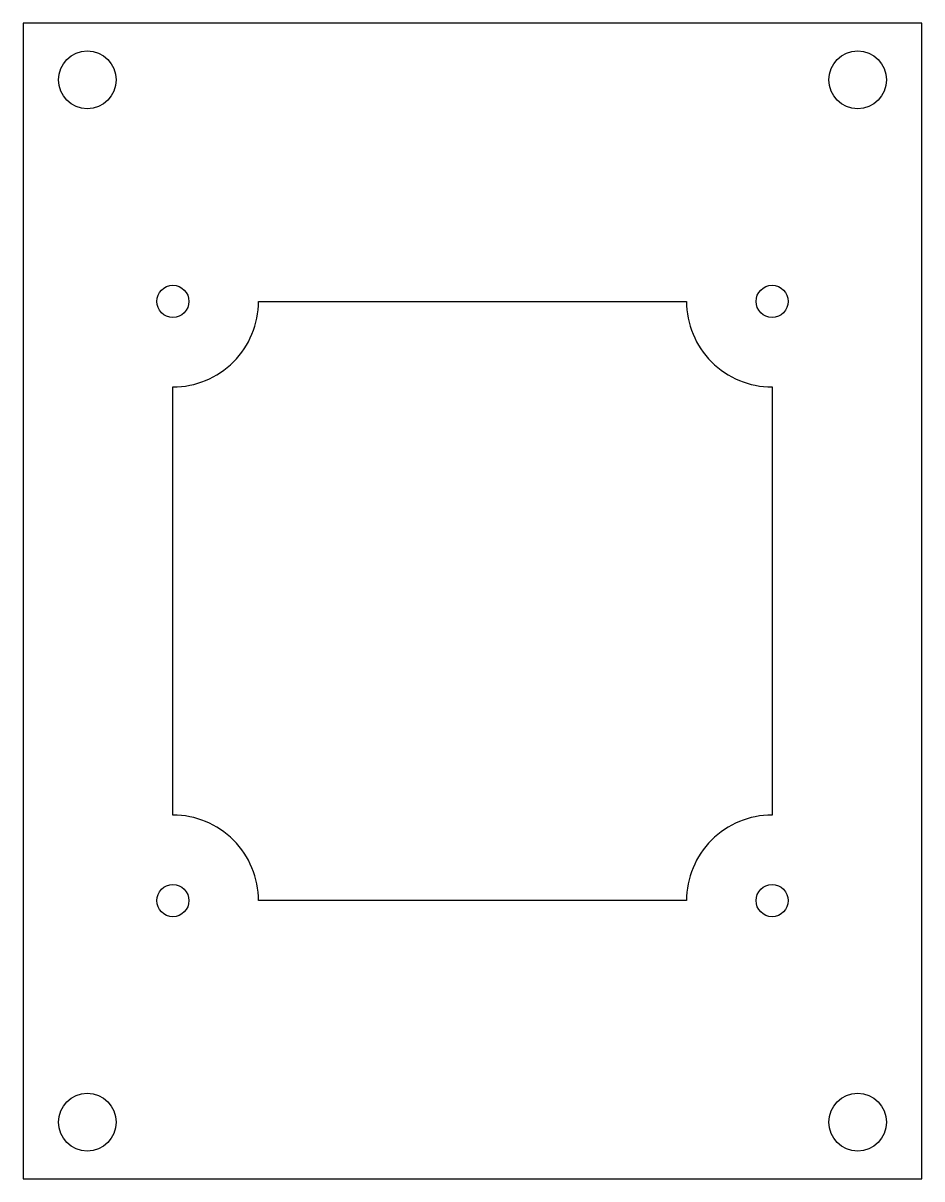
# Model space of a CAD drawing. Extents: x -21 to 21, y 98 to 152.
import ezdxf

# ---------------------------------------------------------------- set-up
doc = ezdxf.new("R2010")
doc.units = 0
doc.layers.add('CAMERA_PLATE', color=7, linetype='CONTINUOUS')

msp = doc.modelspace()

# ---------------------------------------------------------------- linework, layer by layer
at = {"layer": 'CAMERA_PLATE'}
for p, q in [((21, 152, -1), (-21, 152, -1)), ((-21, 152, -1), (-21, 98, -1)), ((21, 98, -1), (21, 152, -1)), ((-21, 98, -1), (21, 98, -1))]:
    msp.add_line(p, q, dxfattribs=at)
msp.add_lwpolyline([(-10, 111, 0.414214), (-14, 115), (-14, 135, 0.414214), (-10, 139), (10, 139, 0.414214), (14, 135), (14, 115, 0.414214), (10, 111), (-10, 111)], format="xyb", dxfattribs=at)
for centre, radius in [((-18, 149.35, -1), 1.35), ((18, 149.35, -1), 1.35), ((-14, 139), 0.75), ((14, 139), 0.75), ((-14, 111), 0.75), ((14, 111), 0.75), ((-18, 100.65, -1), 1.35), ((18, 100.65, -1), 1.35)]:
    msp.add_circle(centre, radius, dxfattribs=at)

doc.saveas('drawing.dxf')
